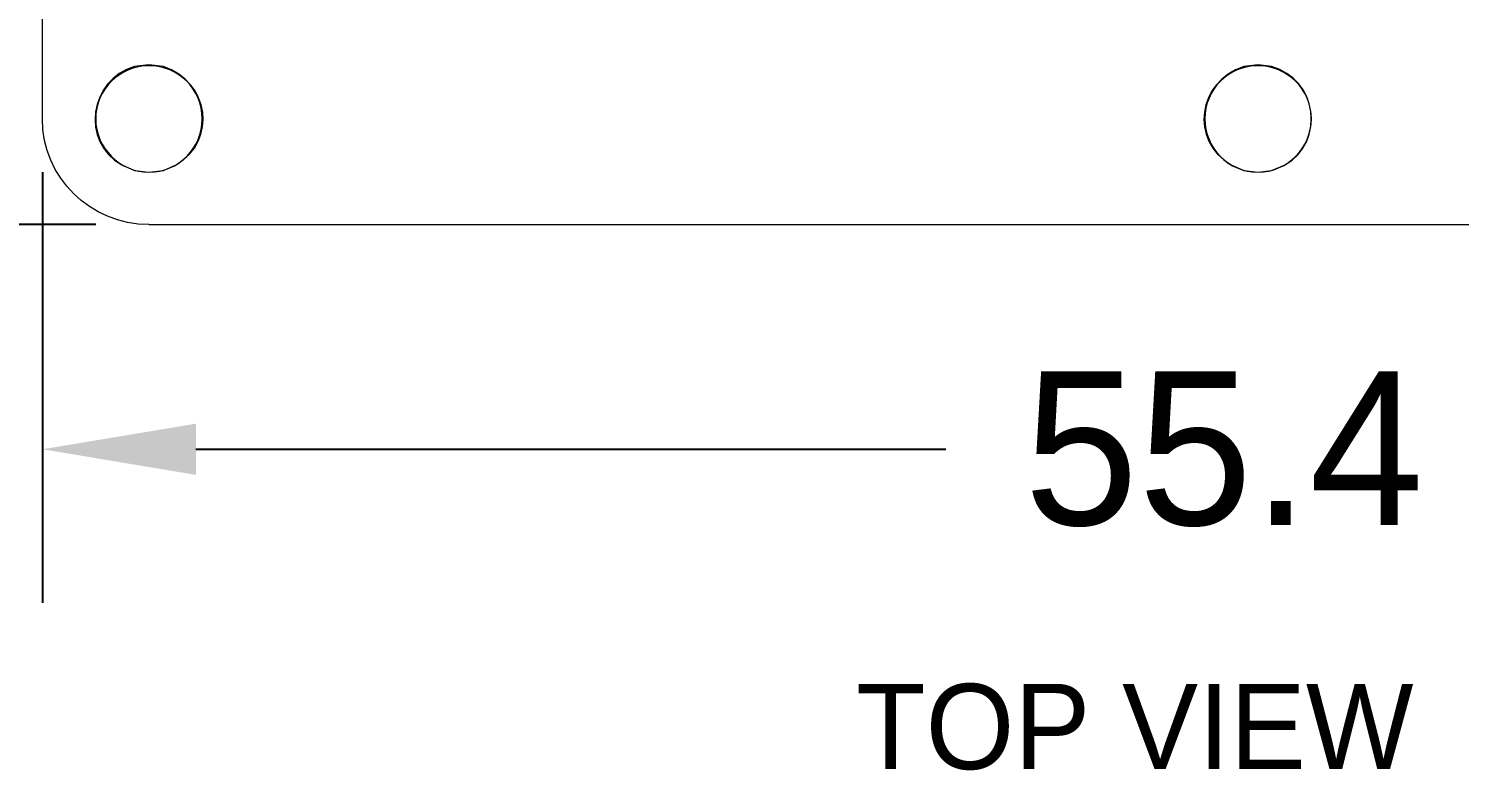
# Model space of a CAD drawing. Header units: millimetres. Extents: x -3 to 153, y 27 to 116.
# Drawn here: x 26.68 to 60.24, y 27.74 to 45.13 of the extents above; entities that cross this region are included whole.
import ezdxf

# ---------------------------------------------------------------- set-up
doc = ezdxf.new("R2010")
doc.units = ezdxf.units.MM
doc.header["$MEASUREMENT"] = 0
doc.layers.add('layer 1', color=7, linetype='Continuous')
doc.styles.get("Standard").update_dxf_attribs({"font": 'Deng.ttf'})
doc.dimstyles.get("Standard").update_dxf_attribs({"dimscale": 20, "dimtxt": 0.18, "dimasz": 0.18, "dimexe": 0.18, "dimexo": 0.0625, "dimgap": 0.09, "dimtad": 0, "dimtih": 1, "dimtoh": 1, "dimdec": 1, "dimzin": 0, "dimdsep": 46, "dimtxsty": 'Standard', "dimcen": 0.09, "dimadec": 0, "dimazin": 0, "dimtfac": 1, "dimtdec": 1, "dimtofl": 0, "dimtmove": 0, "dimatfit": 3, "dimfxl": 1, "dimtolj": 1, "dimtzin": 0, "dimarcsym": 0})

# ---------------------------------------------------------------- blocks, each defined once
blk = doc.blocks.new('*D5')
at = {"color": 0, "lineweight": -2, "transparency": 16777216}
for p, q in [((25.754, 101.01), (11.642, 101.01)), ((15.242, 97.41), (15.242, 75.775)), ((15.242, 46.613), (15.242, 68.247)), ((25.754, 43.013), (11.642, 43.013))]:
    blk.add_line(p, q, dxfattribs=at)
at = {"color": 0, "transparency": 16777216}
for points in [[(14.642, 97.41), (15.842, 97.41), (15.242, 101.01)], [(14.642, 46.613), (15.842, 46.613), (15.242, 43.013)]]:
    blk.add_solid(points, dxfattribs=at)
at = {"layer": 'Defpoints', "color": 0, "transparency": 16777216}
for p in [(27.004, 101.01), (15.242, 43.013), (27.004, 43.013)]:
    blk.add_point(p, dxfattribs=at)
at = {"color": 0, "transparency": 16777216, "insert": (15.242, 72.011), "char_height": 3.6, "attachment_point": 5}
blk.add_mtext('\\A1;58.0', dxfattribs=at)
blk = doc.blocks.new('*D9')
at = {"color": 0, "lineweight": -2, "transparency": 16777216}
for p, q in [((27.004, 41.763), (27.004, 31.669)), ((82.418, 41.763), (82.418, 31.669)), ((30.604, 35.269), (48.19, 35.269)), ((78.818, 35.269), (61.233, 35.269))]:
    blk.add_line(p, q, dxfattribs=at)
at = {"color": 0, "transparency": 16777216}
for points in [[(30.604, 35.869), (30.604, 34.669), (27.004, 35.269)], [(78.818, 35.869), (78.818, 34.669), (82.418, 35.269)]]:
    blk.add_solid(points, dxfattribs=at)
at = {"layer": 'Defpoints', "color": 0, "transparency": 16777216}
for p in [(27.004, 43.013), (82.418, 43.013), (82.418, 35.269)]:
    blk.add_point(p, dxfattribs=at)
at = {"color": 0, "transparency": 16777216, "insert": (54.711, 35.269), "char_height": 3.6, "attachment_point": 5}
blk.add_mtext('\\A1;55.4', dxfattribs=at)
blk = doc.blocks.new('*D10')
at = {"color": 0, "lineweight": -2, "transparency": 16777216}
for p, q in [((28.254, 103.486), (-2.144, 103.486)), ((1.456, 99.886), (1.456, 75.775)), ((1.456, 44.137), (1.456, 68.247)), ((28.254, 40.537), (-2.144, 40.537))]:
    blk.add_line(p, q, dxfattribs=at)
at = {"color": 0, "transparency": 16777216}
for points in [[(0.856, 99.886), (2.056, 99.886), (1.456, 103.486)], [(0.856, 44.137), (2.056, 44.137), (1.456, 40.537)]]:
    blk.add_solid(points, dxfattribs=at)
at = {"layer": 'Defpoints', "color": 0, "transparency": 16777216}
for p in [(29.504, 103.486), (1.456, 40.537), (29.504, 40.537)]:
    blk.add_point(p, dxfattribs=at)
at = {"color": 0, "transparency": 16777216, "insert": (1.456, 72.011), "char_height": 3.6, "attachment_point": 5}
blk.add_mtext('\\A1;62.9', dxfattribs=at)

msp = doc.modelspace()

# ---------------------------------------------------------------- linework, layer by layer
at = {"layer": 'layer 1', "color": 0, "lineweight": 9}
for points in [[(27.004, 43.013), (27.004, 43.013), (27.004, 101.01), (27.004, 101.01)], [(29.502, 40.537), (28.126, 40.537), (27.004, 41.637), (27.004, 43.013)], [(29.502, 40.537), (29.502, 40.537), (79.9, 40.537), (79.9, 40.537)]]:
    msp.add_open_spline(points, degree=3, dxfattribs=at)
for points in [[(29.502, 41.764), (29.502, 41.764), (29.163, 41.807), (29.163, 41.807), (29.163, 41.807), (29.163, 41.807), (28.867, 41.934), (28.867, 41.934), (28.867, 41.934), (27.889, 42.478), (28.105, 43.939), (29.163, 44.241), (29.163, 44.241), (29.163, 44.241), (29.502, 44.283), (29.502, 44.283), (29.502, 44.283), (29.502, 44.283), (29.84, 44.241), (29.84, 44.241), (29.84, 44.241), (30.918, 43.897), (31.124, 42.512), (30.137, 41.934), (30.137, 41.934), (30.137, 41.934), (29.84, 41.807), (29.84, 41.807), (29.84, 41.807), (29.84, 41.807), (29.502, 41.764), (29.502, 41.764)], [(29.502, 41.764), (29.502, 41.764), (29.163, 41.807), (29.163, 41.807), (29.163, 41.807), (29.163, 41.807), (28.867, 41.934), (28.867, 41.934), (28.867, 41.934), (27.889, 42.478), (28.105, 43.939), (29.163, 44.241), (29.163, 44.241), (29.163, 44.241), (29.502, 44.283), (29.502, 44.283), (29.502, 44.283), (29.502, 44.283), (29.84, 44.241), (29.84, 44.241), (29.84, 44.241), (30.918, 43.897), (31.124, 42.512), (30.137, 41.934), (30.137, 41.934), (30.137, 41.934), (29.84, 41.807), (29.84, 41.807), (29.84, 41.807), (29.84, 41.807), (29.502, 41.764), (29.502, 41.764)], [(29.502, 41.764), (29.502, 41.764), (29.163, 41.807), (29.163, 41.807), (29.163, 41.807), (29.163, 41.807), (28.867, 41.934), (28.867, 41.934), (28.867, 41.934), (27.889, 42.478), (28.105, 43.939), (29.163, 44.241), (29.163, 44.241), (29.163, 44.241), (29.502, 44.283), (29.502, 44.283), (29.502, 44.283), (29.502, 44.283), (29.84, 44.241), (29.84, 44.241), (29.84, 44.241), (30.918, 43.897), (31.124, 42.512), (30.137, 41.934), (30.137, 41.934), (30.137, 41.934), (29.84, 41.807), (29.84, 41.807), (29.84, 41.807), (29.84, 41.807), (29.502, 41.764), (29.502, 41.764)], [(29.502, 41.764), (29.502, 41.764), (29.163, 41.807), (29.163, 41.807), (29.163, 41.807), (29.163, 41.807), (28.867, 41.934), (28.867, 41.934), (28.867, 41.934), (27.889, 42.478), (28.105, 43.939), (29.163, 44.241), (29.163, 44.241), (29.163, 44.241), (29.502, 44.283), (29.502, 44.283), (29.502, 44.283), (29.502, 44.283), (29.84, 44.241), (29.84, 44.241), (29.84, 44.241), (30.918, 43.897), (31.124, 42.512), (30.137, 41.934), (30.137, 41.934), (30.137, 41.934), (29.84, 41.807), (29.84, 41.807), (29.84, 41.807), (29.84, 41.807), (29.502, 41.764), (29.502, 41.764)], [(29.502, 41.764), (29.502, 41.764), (29.163, 41.807), (29.163, 41.807), (29.163, 41.807), (29.163, 41.807), (28.867, 41.934), (28.867, 41.934), (28.867, 41.934), (27.889, 42.478), (28.105, 43.939), (29.163, 44.241), (29.163, 44.241), (29.163, 44.241), (29.502, 44.283), (29.502, 44.283), (29.502, 44.283), (29.502, 44.283), (29.84, 44.241), (29.84, 44.241), (29.84, 44.241), (30.918, 43.897), (31.124, 42.512), (30.137, 41.934), (30.137, 41.934), (30.137, 41.934), (29.84, 41.807), (29.84, 41.807), (29.84, 41.807), (29.84, 41.807), (29.502, 41.764), (29.502, 41.764)], [(29.502, 41.764), (29.502, 41.764), (29.163, 41.807), (29.163, 41.807), (29.163, 41.807), (29.163, 41.807), (28.867, 41.934), (28.867, 41.934), (28.867, 41.934), (27.889, 42.478), (28.105, 43.939), (29.163, 44.241), (29.163, 44.241), (29.163, 44.241), (29.502, 44.283), (29.502, 44.283), (29.502, 44.283), (29.502, 44.283), (29.84, 44.241), (29.84, 44.241), (29.84, 44.241), (30.918, 43.897), (31.124, 42.512), (30.137, 41.934), (30.137, 41.934), (30.137, 41.934), (29.84, 41.807), (29.84, 41.807), (29.84, 41.807), (29.84, 41.807), (29.502, 41.764), (29.502, 41.764)], [(29.502, 41.764), (29.502, 41.764), (29.163, 41.807), (29.163, 41.807), (29.163, 41.807), (29.163, 41.807), (28.867, 41.934), (28.867, 41.934), (28.867, 41.934), (27.889, 42.478), (28.105, 43.939), (29.163, 44.241), (29.163, 44.241), (29.163, 44.241), (29.502, 44.283), (29.502, 44.283), (29.502, 44.283), (29.502, 44.283), (29.84, 44.241), (29.84, 44.241), (29.84, 44.241), (30.918, 43.897), (31.124, 42.512), (30.137, 41.934), (30.137, 41.934), (30.137, 41.934), (29.84, 41.807), (29.84, 41.807), (29.84, 41.807), (29.84, 41.807), (29.502, 41.764), (29.502, 41.764)], [(29.502, 41.764), (29.502, 41.764), (29.163, 41.807), (29.163, 41.807), (29.163, 41.807), (29.163, 41.807), (28.867, 41.934), (28.867, 41.934), (28.867, 41.934), (27.889, 42.478), (28.105, 43.939), (29.163, 44.241), (29.163, 44.241), (29.163, 44.241), (29.502, 44.283), (29.502, 44.283), (29.502, 44.283), (29.502, 44.283), (29.84, 44.241), (29.84, 44.241), (29.84, 44.241), (30.918, 43.897), (31.124, 42.512), (30.137, 41.934), (30.137, 41.934), (30.137, 41.934), (29.84, 41.807), (29.84, 41.807), (29.84, 41.807), (29.84, 41.807), (29.502, 41.764), (29.502, 41.764)], [(29.502, 41.764), (29.502, 41.764), (29.163, 41.807), (29.163, 41.807), (29.163, 41.807), (29.163, 41.807), (28.867, 41.934), (28.867, 41.934), (28.867, 41.934), (27.889, 42.478), (28.105, 43.939), (29.163, 44.241), (29.163, 44.241), (29.163, 44.241), (29.502, 44.283), (29.502, 44.283), (29.502, 44.283), (29.502, 44.283), (29.84, 44.241), (29.84, 44.241), (29.84, 44.241), (30.918, 43.897), (31.124, 42.512), (30.137, 41.934), (30.137, 41.934), (30.137, 41.934), (29.84, 41.807), (29.84, 41.807), (29.84, 41.807), (29.84, 41.807), (29.502, 41.764), (29.502, 41.764)], [(29.502, 41.764), (29.502, 41.764), (29.163, 41.807), (29.163, 41.807), (29.163, 41.807), (29.163, 41.807), (28.867, 41.934), (28.867, 41.934), (28.867, 41.934), (27.889, 42.478), (28.105, 43.939), (29.163, 44.241), (29.163, 44.241), (29.163, 44.241), (29.502, 44.283), (29.502, 44.283), (29.502, 44.283), (29.502, 44.283), (29.84, 44.241), (29.84, 44.241), (29.84, 44.241), (30.918, 43.897), (31.124, 42.512), (30.137, 41.934), (30.137, 41.934), (30.137, 41.934), (29.84, 41.807), (29.84, 41.807), (29.84, 41.807), (29.84, 41.807), (29.502, 41.764), (29.502, 41.764)], [(29.502, 41.764), (29.502, 41.764), (29.163, 41.807), (29.163, 41.807), (29.163, 41.807), (29.163, 41.807), (28.867, 41.934), (28.867, 41.934), (28.867, 41.934), (27.889, 42.478), (28.105, 43.939), (29.163, 44.241), (29.163, 44.241), (29.163, 44.241), (29.502, 44.283), (29.502, 44.283), (29.502, 44.283), (29.502, 44.283), (29.84, 44.241), (29.84, 44.241), (29.84, 44.241), (30.918, 43.897), (31.124, 42.512), (30.137, 41.934), (30.137, 41.934), (30.137, 41.934), (29.84, 41.807), (29.84, 41.807), (29.84, 41.807), (29.84, 41.807), (29.502, 41.764), (29.502, 41.764)], [(29.502, 41.764), (29.502, 41.764), (29.163, 41.807), (29.163, 41.807), (29.163, 41.807), (29.163, 41.807), (28.867, 41.934), (28.867, 41.934), (28.867, 41.934), (27.889, 42.478), (28.105, 43.939), (29.163, 44.241), (29.163, 44.241), (29.163, 44.241), (29.502, 44.283), (29.502, 44.283), (29.502, 44.283), (29.502, 44.283), (29.84, 44.241), (29.84, 44.241), (29.84, 44.241), (30.918, 43.897), (31.124, 42.512), (30.137, 41.934), (30.137, 41.934), (30.137, 41.934), (29.84, 41.807), (29.84, 41.807), (29.84, 41.807), (29.84, 41.807), (29.502, 41.764), (29.502, 41.764)], [(29.502, 41.764), (29.502, 41.764), (29.163, 41.807), (29.163, 41.807), (29.163, 41.807), (29.163, 41.807), (28.867, 41.934), (28.867, 41.934), (28.867, 41.934), (27.889, 42.478), (28.105, 43.939), (29.163, 44.241), (29.163, 44.241), (29.163, 44.241), (29.502, 44.283), (29.502, 44.283), (29.502, 44.283), (29.502, 44.283), (29.84, 44.241), (29.84, 44.241), (29.84, 44.241), (30.918, 43.897), (31.124, 42.512), (30.137, 41.934), (30.137, 41.934), (30.137, 41.934), (29.84, 41.807), (29.84, 41.807), (29.84, 41.807), (29.84, 41.807), (29.502, 41.764), (29.502, 41.764)], [(55.516, 41.764), (55.516, 41.764), (55.177, 41.807), (55.177, 41.807), (55.177, 41.807), (55.177, 41.807), (54.881, 41.934), (54.881, 41.934), (54.881, 41.934), (53.894, 42.513), (54.1, 43.897), (55.177, 44.241), (55.177, 44.241), (55.177, 44.241), (55.516, 44.283), (55.516, 44.283), (55.516, 44.283), (55.516, 44.283), (55.833, 44.241), (55.833, 44.241), (55.833, 44.241), (56.899, 43.956), (57.107, 42.494), (56.151, 41.934), (56.151, 41.934), (56.151, 41.934), (55.833, 41.807), (55.833, 41.807), (55.833, 41.807), (55.833, 41.807), (55.516, 41.764), (55.516, 41.764)], [(55.516, 41.764), (55.516, 41.764), (55.177, 41.807), (55.177, 41.807), (55.177, 41.807), (55.177, 41.807), (54.881, 41.934), (54.881, 41.934), (54.881, 41.934), (53.894, 42.513), (54.1, 43.897), (55.177, 44.241), (55.177, 44.241), (55.177, 44.241), (55.516, 44.283), (55.516, 44.283), (55.516, 44.283), (55.516, 44.283), (55.833, 44.241), (55.833, 44.241), (55.833, 44.241), (56.899, 43.956), (57.107, 42.494), (56.151, 41.934), (56.151, 41.934), (56.151, 41.934), (55.833, 41.807), (55.833, 41.807), (55.833, 41.807), (55.833, 41.807), (55.516, 41.764), (55.516, 41.764)], [(55.516, 41.764), (55.516, 41.764), (55.177, 41.807), (55.177, 41.807), (55.177, 41.807), (55.177, 41.807), (54.881, 41.934), (54.881, 41.934), (54.881, 41.934), (53.894, 42.513), (54.1, 43.897), (55.177, 44.241), (55.177, 44.241), (55.177, 44.241), (55.516, 44.283), (55.516, 44.283), (55.516, 44.283), (55.516, 44.283), (55.833, 44.241), (55.833, 44.241), (55.833, 44.241), (56.899, 43.956), (57.107, 42.494), (56.151, 41.934), (56.151, 41.934), (56.151, 41.934), (55.833, 41.807), (55.833, 41.807), (55.833, 41.807), (55.833, 41.807), (55.516, 41.764), (55.516, 41.764)], [(55.516, 41.764), (55.516, 41.764), (55.177, 41.807), (55.177, 41.807), (55.177, 41.807), (55.177, 41.807), (54.881, 41.934), (54.881, 41.934), (54.881, 41.934), (53.894, 42.513), (54.1, 43.897), (55.177, 44.241), (55.177, 44.241), (55.177, 44.241), (55.516, 44.283), (55.516, 44.283), (55.516, 44.283), (55.516, 44.283), (55.833, 44.241), (55.833, 44.241), (55.833, 44.241), (56.899, 43.956), (57.107, 42.494), (56.151, 41.934), (56.151, 41.934), (56.151, 41.934), (55.833, 41.807), (55.833, 41.807), (55.833, 41.807), (55.833, 41.807), (55.516, 41.764), (55.516, 41.764)], [(55.516, 41.764), (55.516, 41.764), (55.177, 41.807), (55.177, 41.807), (55.177, 41.807), (55.177, 41.807), (54.881, 41.934), (54.881, 41.934), (54.881, 41.934), (53.894, 42.513), (54.1, 43.897), (55.177, 44.241), (55.177, 44.241), (55.177, 44.241), (55.516, 44.283), (55.516, 44.283), (55.516, 44.283), (55.516, 44.283), (55.833, 44.241), (55.833, 44.241), (55.833, 44.241), (56.899, 43.956), (57.107, 42.494), (56.151, 41.934), (56.151, 41.934), (56.151, 41.934), (55.833, 41.807), (55.833, 41.807), (55.833, 41.807), (55.833, 41.807), (55.516, 41.764), (55.516, 41.764)], [(55.516, 41.764), (55.516, 41.764), (55.177, 41.807), (55.177, 41.807), (55.177, 41.807), (55.177, 41.807), (54.881, 41.934), (54.881, 41.934), (54.881, 41.934), (53.894, 42.513), (54.1, 43.897), (55.177, 44.241), (55.177, 44.241), (55.177, 44.241), (55.516, 44.283), (55.516, 44.283), (55.516, 44.283), (55.516, 44.283), (55.833, 44.241), (55.833, 44.241), (55.833, 44.241), (56.899, 43.956), (57.107, 42.494), (56.151, 41.934), (56.151, 41.934), (56.151, 41.934), (55.833, 41.807), (55.833, 41.807), (55.833, 41.807), (55.833, 41.807), (55.516, 41.764), (55.516, 41.764)], [(55.516, 41.764), (55.516, 41.764), (55.177, 41.807), (55.177, 41.807), (55.177, 41.807), (55.177, 41.807), (54.881, 41.934), (54.881, 41.934), (54.881, 41.934), (53.894, 42.513), (54.1, 43.897), (55.177, 44.241), (55.177, 44.241), (55.177, 44.241), (55.516, 44.283), (55.516, 44.283), (55.516, 44.283), (55.516, 44.283), (55.833, 44.241), (55.833, 44.241), (55.833, 44.241), (56.899, 43.956), (57.107, 42.494), (56.151, 41.934), (56.151, 41.934), (56.151, 41.934), (55.833, 41.807), (55.833, 41.807), (55.833, 41.807), (55.833, 41.807), (55.516, 41.764), (55.516, 41.764)], [(55.516, 41.764), (55.516, 41.764), (55.177, 41.807), (55.177, 41.807), (55.177, 41.807), (55.177, 41.807), (54.881, 41.934), (54.881, 41.934), (54.881, 41.934), (53.894, 42.513), (54.1, 43.897), (55.177, 44.241), (55.177, 44.241), (55.177, 44.241), (55.516, 44.283), (55.516, 44.283), (55.516, 44.283), (55.516, 44.283), (55.833, 44.241), (55.833, 44.241), (55.833, 44.241), (56.899, 43.956), (57.107, 42.494), (56.151, 41.934), (56.151, 41.934), (56.151, 41.934), (55.833, 41.807), (55.833, 41.807), (55.833, 41.807), (55.833, 41.807), (55.516, 41.764), (55.516, 41.764)], [(55.516, 41.764), (55.516, 41.764), (55.177, 41.807), (55.177, 41.807), (55.177, 41.807), (55.177, 41.807), (54.881, 41.934), (54.881, 41.934), (54.881, 41.934), (53.894, 42.513), (54.1, 43.897), (55.177, 44.241), (55.177, 44.241), (55.177, 44.241), (55.516, 44.283), (55.516, 44.283), (55.516, 44.283), (55.516, 44.283), (55.833, 44.241), (55.833, 44.241), (55.833, 44.241), (56.899, 43.956), (57.107, 42.494), (56.151, 41.934), (56.151, 41.934), (56.151, 41.934), (55.833, 41.807), (55.833, 41.807), (55.833, 41.807), (55.833, 41.807), (55.516, 41.764), (55.516, 41.764)], [(55.516, 41.764), (55.516, 41.764), (55.177, 41.807), (55.177, 41.807), (55.177, 41.807), (55.177, 41.807), (54.881, 41.934), (54.881, 41.934), (54.881, 41.934), (53.894, 42.513), (54.1, 43.897), (55.177, 44.241), (55.177, 44.241), (55.177, 44.241), (55.516, 44.283), (55.516, 44.283), (55.516, 44.283), (55.516, 44.283), (55.833, 44.241), (55.833, 44.241), (55.833, 44.241), (56.899, 43.956), (57.107, 42.494), (56.151, 41.934), (56.151, 41.934), (56.151, 41.934), (55.833, 41.807), (55.833, 41.807), (55.833, 41.807), (55.833, 41.807), (55.516, 41.764), (55.516, 41.764)], [(55.516, 41.764), (55.516, 41.764), (55.177, 41.807), (55.177, 41.807), (55.177, 41.807), (55.177, 41.807), (54.881, 41.934), (54.881, 41.934), (54.881, 41.934), (53.894, 42.513), (54.1, 43.897), (55.177, 44.241), (55.177, 44.241), (55.177, 44.241), (55.516, 44.283), (55.516, 44.283), (55.516, 44.283), (55.516, 44.283), (55.833, 44.241), (55.833, 44.241), (55.833, 44.241), (56.899, 43.956), (57.107, 42.494), (56.151, 41.934), (56.151, 41.934), (56.151, 41.934), (55.833, 41.807), (55.833, 41.807), (55.833, 41.807), (55.833, 41.807), (55.516, 41.764), (55.516, 41.764)], [(55.516, 41.764), (55.516, 41.764), (55.177, 41.807), (55.177, 41.807), (55.177, 41.807), (55.177, 41.807), (54.881, 41.934), (54.881, 41.934), (54.881, 41.934), (53.894, 42.513), (54.1, 43.897), (55.177, 44.241), (55.177, 44.241), (55.177, 44.241), (55.516, 44.283), (55.516, 44.283), (55.516, 44.283), (55.516, 44.283), (55.833, 44.241), (55.833, 44.241), (55.833, 44.241), (56.899, 43.956), (57.107, 42.494), (56.151, 41.934), (56.151, 41.934), (56.151, 41.934), (55.833, 41.807), (55.833, 41.807), (55.833, 41.807), (55.833, 41.807), (55.516, 41.764), (55.516, 41.764)], [(55.516, 41.764), (55.516, 41.764), (55.177, 41.807), (55.177, 41.807), (55.177, 41.807), (55.177, 41.807), (54.881, 41.934), (54.881, 41.934), (54.881, 41.934), (53.894, 42.513), (54.1, 43.897), (55.177, 44.241), (55.177, 44.241), (55.177, 44.241), (55.516, 44.283), (55.516, 44.283), (55.516, 44.283), (55.516, 44.283), (55.833, 44.241), (55.833, 44.241), (55.833, 44.241), (56.899, 43.956), (57.107, 42.494), (56.151, 41.934), (56.151, 41.934), (56.151, 41.934), (55.833, 41.807), (55.833, 41.807), (55.833, 41.807), (55.833, 41.807), (55.516, 41.764), (55.516, 41.764)]]:
    msp.add_open_spline(points, degree=3, knots=[0, 0, 0, 0, 0.111111, 0.111111, 0.111111, 0.111111, 0.222222, 0.222222, 0.222222, 0.222222, 0.333333, 0.333333, 0.333333, 0.333333, 0.444444, 0.444444, 0.444444, 0.444444, 0.555556, 0.555556, 0.555556, 0.555556, 0.666667, 0.666667, 0.666667, 0.666667, 0.777778, 0.777778, 0.777778, 0.777778, 1, 1, 1, 1], dxfattribs=at)
at = {"layer": 'layer 1', "color": 0, "lineweight": 20}
for points in [[(30.751, 43.013), (30.751, 42.336), (30.2, 41.764), (29.502, 41.764), (29.502, 41.764), (28.824, 41.764), (28.253, 42.336), (28.253, 43.013), (28.253, 43.013), (28.253, 43.712), (28.824, 44.262), (29.502, 44.262), (29.502, 44.262), (30.2, 44.262), (30.751, 43.712), (30.751, 43.013)], [(56.764, 43.013), (56.764, 42.336), (56.193, 41.764), (55.516, 41.764), (55.516, 41.764), (54.817, 41.764), (54.267, 42.336), (54.267, 43.013), (54.267, 43.013), (54.267, 43.712), (54.817, 44.262), (55.516, 44.262), (55.516, 44.262), (56.193, 44.262), (56.764, 43.712), (56.764, 43.013)]]:
    msp.add_open_spline(points, degree=3, knots=[0, 0, 0, 0, 0.2, 0.2, 0.2, 0.2, 0.4, 0.4, 0.4, 0.4, 0.6, 0.6, 0.6, 0.6, 1, 1, 1, 1], dxfattribs=at)

# ---------------------------------------------------------------- texts
at = {"insert": (46.084, 29.769), "char_height": 2, "attachment_point": 1}
msp.add_mtext_dynamic_manual_height_columns('TOP VIEW', width=15.01005, gutter_width=4.6, heights=[4.645], dxfattribs=at)

# ---------------------------------------------------------------- dimensions: what is measured, and where the dimension line sits
for base, p1, p2, picture, middle in [((1.456, 40.537), (29.504, 103.486), (29.504, 40.537), '*D10', (1.456, 72.011)), ((15.242, 43.013), (27.004, 101.01), (27.004, 43.013), '*D5', (15.242, 72.011))]:
    dim = msp.add_linear_dim(base=base, p1=p1, p2=p2, angle=90, dimstyle='Standard')
    dim.commit()
    dim.dimension.update_dxf_attribs({"geometry": picture, "text_midpoint": middle})
dim = msp.add_linear_dim(base=(82.418, 35.269), p1=(27.004, 43.013), p2=(82.418, 43.013), dimstyle='Standard')
dim.commit()
dim.dimension.update_dxf_attribs({"geometry": '*D9', "text_midpoint": (54.711, 35.269)})

doc.saveas('drawing.dxf')
